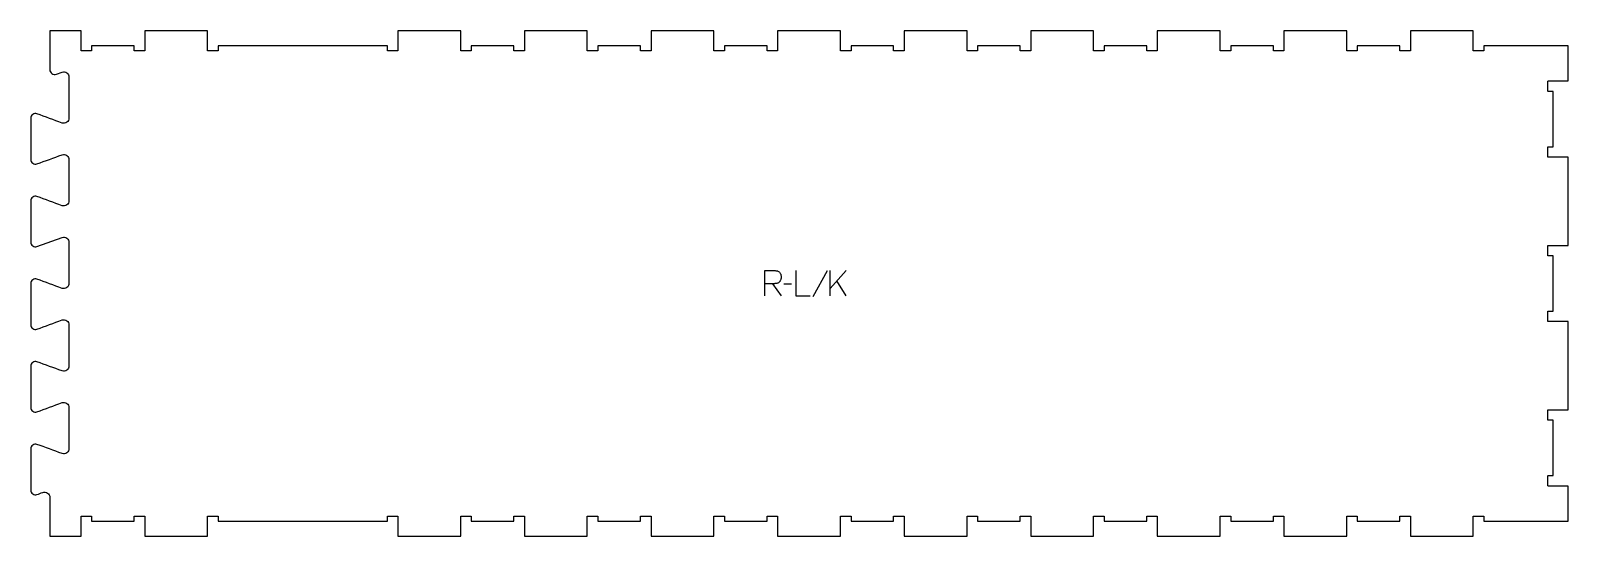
# Model space of a CAD drawing. Extents: x 0 to 1822, y 0 to 600.
import ezdxf

# ---------------------------------------------------------------- set-up
doc = ezdxf.new("R2010")
doc.units = 0
doc.layers.add('1_ANYTOOL_1MMDEEP_LABELS_S', color=2, linetype='CONTINUOUS')
doc.layers.add('4_ANYTOOL_CUTTHROUGH_OUTSI', color=5, linetype='CONTINUOUS')

msp = doc.modelspace()

# ---------------------------------------------------------------- linework, layer by layer
at = {"layer": '1_ANYTOOL_1MMDEEP_LABELS_S'}
for p, q in [((943.848138, 314.592382), (926.662423, 283.820953)), ((947.276709, 285.063811), (947.276709, 315.063811)), ((947.276709, 293.678096), (966.219566, 315.063811)), ((879.005281, 299.506668), (889.462423, 285.020953)), ((901.462423, 298.949525), (892.676709, 298.863811)), ((966.219566, 285.063811), (955.419566, 302.892382))]:
    msp.add_line(p, q, dxfattribs=at)
msp.add_lwpolyline([(870.005281, 285.063811), (870.005281, 315.063811), (881.362423, 315.063811, -0.030274), (883.128236, 314.956795, -0.049), (884.849923, 314.573632, -0.050774), (886.182446, 313.981176, -0.06445), (887.340995, 313.103096, -0.0646), (888.230906, 311.967065, -0.052254), (888.835638, 310.652203, -0.050381), (889.224773, 308.959655, -0.031337), (889.333852, 307.220953, -0.040022), (889.223691, 305.846897, -0.042626), (888.889209, 304.510239, -0.04247), (888.320524, 303.220519, -0.036572), (887.555281, 302.035239, -0.051097), (886.613503, 301.021284, -0.061981), (885.471352, 300.245953, -0.061813), (884.16235, 299.769454, -0.049309), (882.776709, 299.592382, -0.003273), (881.909058, 299.554691, -0.003121), (881.040995, 299.528096, -0.003882), (880.023213, 299.511177, -0.002215), (879.005281, 299.506668), (870.048138, 299.506668)], format="xyb", dxfattribs=at)
msp.add_lwpolyline([(906.605281, 315.063811), (906.605281, 285.063811), (923.705281, 285.063811)], dxfattribs=at)
at = {"layer": '4_ANYTOOL_CUTTHROUGH_OUTSI'}
msp.add_lwpolyline([(22.612207, 46.137657), (22.613083, 0), (59.613087, 0), (59.613087, 23.75, -0.414214), (59.863087, 24), (71.863087, 24, -0.414214), (72.113087, 23.75), (72.113087, 18), (122.613087, 18), (122.613087, 23.75, -0.414214), (122.863087, 24), (134.863087, 24, -0.414214), (135.113087, 23.75), (135.113087, 0), (209.613087, 0), (209.613087, 23.75, -0.414214), (209.863087, 24), (221.863087, 24, -0.414214), (222.113087, 23.75), (222.113087, 18), (422.613087, 18), (422.613087, 23.75, -0.414214), (422.863087, 24), (434.863087, 24, -0.414214), (435.113087, 23.75), (435.113087, 0), (509.613087, 0), (509.613087, 23.75, -0.414214), (509.863087, 24), (521.863087, 24, -0.414214), (522.113087, 23.75), (522.113087, 18), (572.613087, 18), (572.613087, 23.75, -0.414214), (572.863087, 24), (584.863087, 24, -0.414214), (585.113087, 23.75), (585.113087, 0), (659.613087, 0), (659.613087, 23.75, -0.414214), (659.863087, 24), (671.863087, 24, -0.414214), (672.113087, 23.75), (672.113087, 18), (722.613087, 18), (722.613087, 23.75, -0.414214), (722.863087, 24), (734.863087, 24, -0.414214), (735.113087, 23.75), (735.113087, 0), (809.613087, 0), (809.613087, 23.75, -0.414214), (809.863087, 24), (821.863087, 24, -0.414214), (822.113087, 23.75), (822.113087, 18), (872.613087, 18), (872.613087, 23.75, -0.414214), (872.863087, 24), (884.863087, 24, -0.414214), (885.113087, 23.75), (885.113087, 0), (959.613087, 0), (959.613087, 23.75, -0.414214), (959.863087, 24), (971.863087, 24, -0.414214), (972.113087, 23.75), (972.113087, 18), (1022.613087, 18), (1022.613087, 23.75, -0.414214), (1022.863087, 24), (1034.863087, 24, -0.414214), (1035.113087, 23.75), (1035.113087, 0), (1109.613087, 0), (1109.613087, 23.75, -0.414214), (1109.863087, 24), (1121.863087, 24, -0.414214), (1122.113087, 23.75), (1122.113087, 18), (1172.613087, 18), (1172.613087, 23.75, -0.414214), (1172.863087, 24), (1184.863087, 24, -0.414214), (1185.113087, 23.75), (1185.113087, 0), (1259.613087, 0), (1259.613087, 23.75, -0.414214), (1259.863087, 24), (1271.863087, 24, -0.414214), (1272.113087, 23.75), (1272.113087, 18), (1322.613087, 18), (1322.613087, 23.75, -0.414214), (1322.863087, 24), (1334.863087, 24, -0.414214), (1335.113087, 23.75), (1335.113087, 0), (1409.613087, 0), (1409.613087, 23.75, -0.414214), (1409.863087, 24), (1421.863087, 24, -0.414214), (1422.113087, 23.75), (1422.113087, 18), (1472.613087, 18), (1472.613087, 23.75, -0.414214), (1472.863087, 24), (1484.863087, 24, -0.414214), (1485.113087, 23.75), (1485.113087, 0), (1559.613087, 0), (1559.613087, 23.75, -0.414214), (1559.863087, 24), (1571.863087, 24, -0.414214), (1572.113087, 23.75), (1572.113087, 18), (1622.613087, 18), (1622.613087, 23.75, -0.414214), (1622.863087, 24), (1634.863087, 24, -0.414214), (1635.113087, 23.75), (1635.113087, 0), (1709.613087, 0), (1709.613087, 23.75, -0.414214), (1709.863087, 24), (1721.863087, 24, -0.414214), (1722.113087, 23.75), (1722.113087, 18), (1822.113088, 18), (1822.113088, 59.6), (1798.363088, 59.6, -0.414214), (1798.113088, 59.85), (1798.113088, 71.85, -0.414214), (1798.363088, 72.1), (1804.113088, 72.1), (1804.113088, 137.6), (1798.363088, 137.6, -0.414214), (1798.113088, 137.85), (1798.113088, 149.85, -0.414214), (1798.363088, 150.1), (1822.113088, 150.1), (1822.113088, 254.5), (1798.363088, 254.5, -0.414214), (1798.113088, 254.75), (1798.113088, 266.75, -0.414214), (1798.363088, 267), (1804.113088, 267), (1804.113088, 332.5), (1798.363088, 332.5, -0.414214), (1798.113088, 332.75), (1798.113088, 344.75, -0.414214), (1798.363088, 345), (1822.113088, 345), (1822.113088, 449.4), (1798.363088, 449.4, -0.414214), (1798.113088, 449.65), (1798.113088, 461.65, -0.414214), (1798.363088, 461.9), (1804.113088, 461.9), (1804.113088, 527.4), (1798.363088, 527.4, -0.414214), (1798.113088, 527.65), (1798.113088, 539.65, -0.414214), (1798.363088, 539.9), (1822.113088, 539.9), (1822.113088, 581.5), (1722.113087, 581.5), (1722.113087, 575.75, -0.414214), (1721.863087, 575.5), (1709.863087, 575.5, -0.414214), (1709.613087, 575.75), (1709.613087, 599.5), (1635.113087, 599.5), (1635.113087, 575.75, -0.414214), (1634.863087, 575.5), (1622.863087, 575.5, -0.414214), (1622.613087, 575.75), (1622.613087, 581.5), (1572.113087, 581.5), (1572.113087, 575.75, -0.414214), (1571.863087, 575.5), (1559.863087, 575.5, -0.414214), (1559.613087, 575.75), (1559.613087, 599.5), (1485.113087, 599.5), (1485.113087, 575.75, -0.414214), (1484.863087, 575.5), (1472.863087, 575.5, -0.414214), (1472.613087, 575.75), (1472.613087, 581.5), (1422.113087, 581.5), (1422.113087, 575.75, -0.414214), (1421.863087, 575.5), (1409.863087, 575.5, -0.414214), (1409.613087, 575.75), (1409.613087, 599.5), (1335.113087, 599.5), (1335.113087, 575.75, -0.414214), (1334.863087, 575.5), (1322.863087, 575.5, -0.414214), (1322.613087, 575.75), (1322.613087, 581.5), (1272.113087, 581.5), (1272.113087, 575.75, -0.414214), (1271.863087, 575.5), (1259.863087, 575.5, -0.414214), (1259.613087, 575.75), (1259.613087, 599.5), (1185.113087, 599.5), (1185.113087, 575.75, -0.414214), (1184.863087, 575.5), (1172.863087, 575.5, -0.414214), (1172.613087, 575.75), (1172.613087, 581.5), (1122.113087, 581.5), (1122.113087, 575.75, -0.414214), (1121.863087, 575.5), (1109.863087, 575.5, -0.414214), (1109.613087, 575.75), (1109.613087, 599.5), (1035.113087, 599.5), (1035.113087, 575.75, -0.414214), (1034.863087, 575.5), (1022.863087, 575.5, -0.414214), (1022.613087, 575.75), (1022.613087, 581.5), (972.113087, 581.5), (972.113087, 575.75, -0.414214), (971.863087, 575.5), (959.863087, 575.5, -0.414214), (959.613087, 575.75), (959.613087, 599.5), (885.113087, 599.5), (885.113087, 575.75, -0.414214), (884.863087, 575.5), (872.863087, 575.5, -0.414214), (872.613087, 575.75), (872.613087, 581.5), (822.113087, 581.5), (822.113087, 575.75, -0.414214), (821.863087, 575.5), (809.863087, 575.5, -0.414214), (809.613087, 575.75), (809.613087, 599.5), (735.113087, 599.5), (735.113087, 575.75, -0.414214), (734.863087, 575.5), (722.863087, 575.5, -0.414214), (722.613087, 575.75), (722.613087, 581.5), (672.113087, 581.5), (672.113087, 575.75, -0.414214), (671.863087, 575.5), (659.863087, 575.5, -0.414214), (659.613087, 575.75), (659.613087, 599.5), (585.113087, 599.5), (585.113087, 575.75, -0.414214), (584.863087, 575.5), (572.863087, 575.5, -0.414214), (572.613087, 575.75), (572.613087, 581.5), (522.113087, 581.5), (522.113087, 575.75, -0.414214), (521.863087, 575.5), (509.863087, 575.5, -0.414214), (509.613087, 575.75), (509.613087, 599.5), (435.113087, 599.5), (435.113087, 575.75, -0.414214), (434.863087, 575.5), (422.863087, 575.5, -0.414214), (422.613087, 575.75), (422.613087, 581.5), (222.113087, 581.5), (222.113087, 575.75, -0.414214), (221.863087, 575.5), (209.863087, 575.5, -0.414214), (209.613087, 575.75), (209.613087, 599.5), (135.113087, 599.5), (135.113087, 575.75, -0.414214), (134.863087, 575.5), (122.863087, 575.5, -0.414214), (122.613087, 575.75), (122.613087, 581.5), (72.113087, 581.5), (72.113087, 575.75, -0.414214), (71.863087, 575.5), (59.863087, 575.5, -0.414214), (59.613087, 575.75), (59.613087, 599.5), (22.613093, 599.5), (22.614129, 553.362941, 0.245332), (25.077437, 548.645003, 0.245332), (30.356671, 547.969345), (37.165647, 550.484706, -0.015604), (37.180442, 550.489653, -0.237079), (42.707182, 549.51757, -0.237079), (45.226366, 544.503238), (45.22591, 495.997153, -0.237079), (42.706726, 490.982824, -0.237077), (37.180133, 490.010739, -0.015611), (37.165331, 490.015688, 0.000004), (7.389658, 501.015671, 0.236337), (2.319928, 500.116649, 0.237079), (0.002279, 495.503464), (0.001823, 446.997379, 0.237079), (2.319473, 442.384196, 0.237104), (7.403989, 441.490108, -0.000004), (37.165191, 452.484706, -0.015604), (37.179986, 452.489653, -0.237079), (42.706726, 451.51757, -0.237079), (45.22591, 446.503238), (45.225455, 397.997153, -0.237079), (42.706271, 392.982824, -0.237077), (37.179677, 392.010739, -0.015611), (37.164876, 392.015688, 0.000004), (7.389202, 403.015671, 0.236337), (2.319473, 402.116649, 0.237079), (0.001823, 397.503464), (0.001367, 348.997379, 0.237079), (2.319017, 344.384196, 0.237104), (7.403533, 343.490108), (37.164735, 354.484706, -0.015604), (37.17953, 354.489653, -0.237079), (42.706271, 353.51757, -0.237079), (45.225455, 348.503238), (45.224999, 299.997153, -0.237079), (42.705815, 294.982824, -0.237077), (37.179221, 294.010739, -0.015611), (37.16442, 294.015688, 0.000004), (7.388746, 305.015671, 0.236337), (2.319017, 304.11665, 0.237079), (0.001367, 299.503464), (0.000912, 250.997379, 0.237079), (2.318561, 246.384196, 0.237104), (7.403078, 245.490108, -0.000004), (37.164279, 256.484706, -0.015604), (37.179075, 256.489653, -0.237079), (42.705815, 255.51757, -0.237079), (45.224999, 250.503238), (45.224543, 201.997153, -0.237079), (42.705359, 196.982824, -0.237077), (37.178765, 196.010739, -0.015611), (37.163964, 196.015688, 0.000004), (7.38829, 207.015671, 0.236337), (2.318561, 206.11665, 0.237079), (0.000912, 201.503464), (0.000456, 152.997379, 0.237079), (2.318105, 148.384196, 0.237104), (7.402622, 147.490108, -0.000004), (37.163824, 158.484706, -0.015604), (37.178619, 158.489653, -0.237079), (42.705359, 157.51757, -0.237079), (45.224543, 152.503238), (45.224087, 103.997153, -0.237079), (42.704903, 98.982824, -0.237077), (37.17831, 98.010739, -0.015611), (37.163508, 98.015688, 0.000004), (7.387835, 109.015671, 0.236337), (2.318105, 108.11665, 0.237079), (0.000456, 103.503464), (0, 54.997379, 0.237079), (2.317649, 50.384196, 0.237104), (7.402166, 49.490108, -0.000017), (14.1964, 52.000283, -0.522088)], format="xyb", close=True, dxfattribs=at)

doc.saveas('drawing.dxf')
